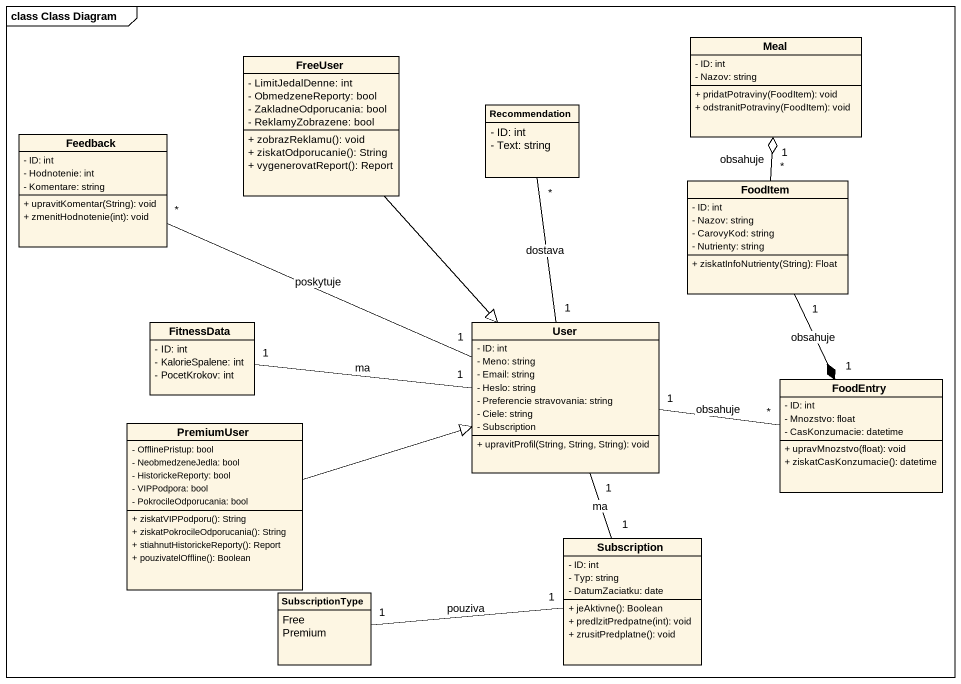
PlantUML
@startuml
mainframe class Class Diagram
hide circle
hide empty members
skinparam classAttributeIconSize 0
class Meal {
  - ID: int
  - Nazov: string
  + pridatPotraviny(FoodItem): void
  + odstranitPotraviny(FoodItem): void
}
class FreeUser {
  - LimitJedalDenne: int
  - ObmedzeneReporty: bool
  - ZakladneOdporucania: bool
  - ReklamyZobrazene: bool
  + zobrazReklamu(): void
  + ziskatOdporucanie(): String
  + vygenerovatReport(): Report
}
class Feedback {
  - ID: int
  - Hodnotenie: int
  - Komentare: string
  + upravitKomentar(String): void
  + zmenitHodnotenie(int): void
}
class Recommendation {
  - ID: int
  - Text: string
}
class FoodItem {
  - ID: int
  - Nazov: string
  - CarovyKod: string
  - Nutrienty: string
  + ziskatInfoNutrienty(String): Float
}
class FitnessData {
  - ID: int
  - KalorieSpalene: int
  - PocetKrokov: int
}
class User {
  - ID: int
  - Meno: string
  - Email: string
  - Heslo: string
  - Preferencie stravovania: string
  - Ciele: string
  - Subscription
  + upravitProfil(String, String, String): void
}
class FoodEntry {
  - ID: int
  - Mnozstvo: float
  - CasKonzumacie: datetime
  + upravMnozstvo(float): void
  + ziskatCasKonzumacie(): datetime
}
class PremiumUser {
  - OfflinePristup: bool
  - NeobmedzeneJedla: bool
  - HistorickeReporty: bool
  - VIPPodpora: bool
  - PokrocileOdporucania: bool
  + ziskatVIPPodporu(): String
  + ziskatPokrocileOdporucania(): String
  + stiahnutHistorickeReporty(): Report
  + pouzivatelOffline(): Boolean
}
class Subscription {
  - ID: int
  - Typ: string
  - DatumZaciatku: date
  + jeAktivne(): Boolean
  + predlzitPredpatne(int): void
  + zrusitPredplatne(): void
}
class SubscriptionType {
  Free
  Premium
}
FreeUser --|> User
Feedback "*" -right- "1" User : poskytuje
Recommendation "*" -- "1" User : dostava
FoodItem "*" -up-o "1" Meal : obsahuje
FoodItem "1" --* "1" FoodEntry : obsahuje
FitnessData "1" -right- "1" User : ma
FoodEntry "*" -left- "1" User : obsahuje
PremiumUser -right-|> User
Subscription "1" -up- "1" User : ma
SubscriptionType "1" -right- "1" Subscription : pouziva
@enduml
